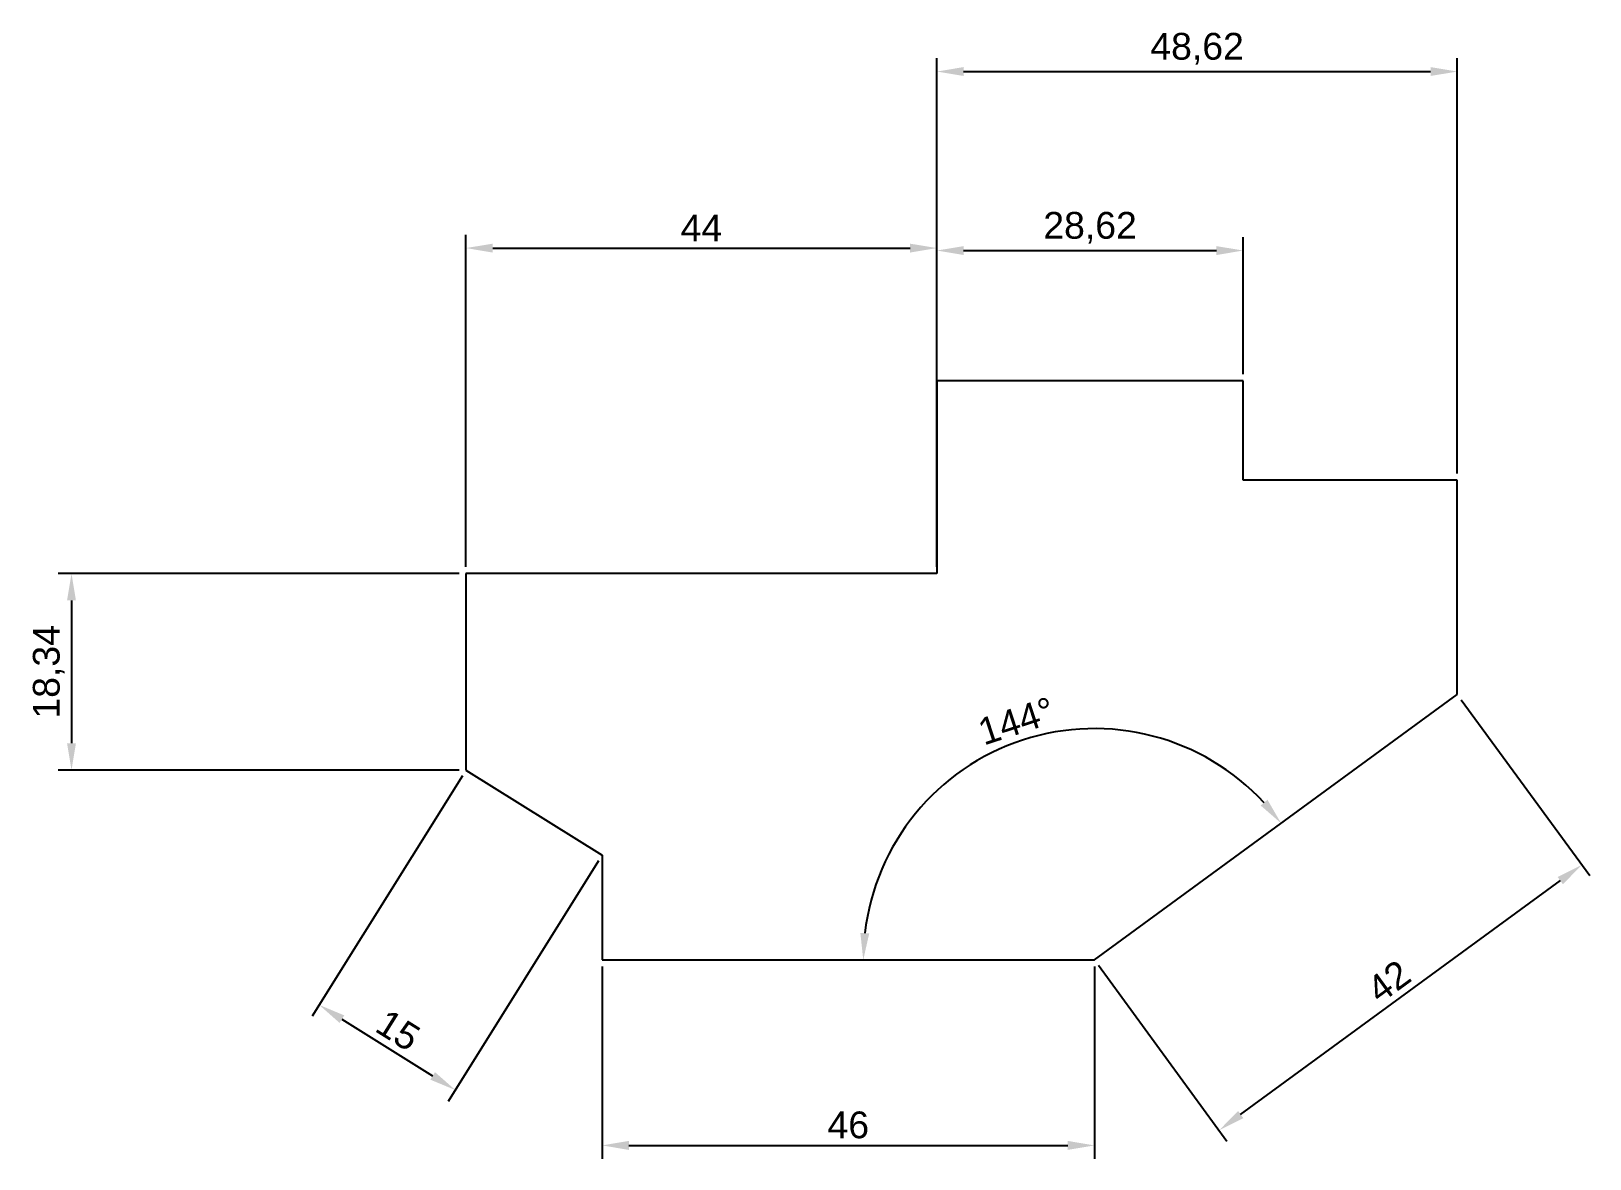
# Model space of a CAD drawing. Header units: millimetres. Extents: x 2779 to 2925, y 1927 to 2032.
import ezdxf

# ---------------------------------------------------------------- set-up
doc = ezdxf.new("R2010")
doc.units = ezdxf.units.MM
doc.styles.get("Standard").update_dxf_attribs({"font": 'arial.ttf'})
doc.dimstyles.new('ISO-25', dxfattribs={"dimtxt": 2.5, "dimasz": 2.5, "dimexe": 1.25, "dimexo": 0.625, "dimtad": 1, "dimtxsty": 'Standard', "dimcen": 2.5, "dimadec": 0, "dimazin": 0, "dimtfac": 1, "dimtmove": 0, "dimatfit": 3, "dimfxl": 1, "dimarcsym": 0})

# ---------------------------------------------------------------- blocks, each defined once
blk = doc.blocks.new('*D2')
at = {"color": 0, "lineweight": -2, "transparency": 16777216}
for p, q in [((2863.89, 2000.43), (2863.89, 2013.22)), ((2892.51, 2000.43), (2892.51, 2013.22)), ((2866.39, 2011.97), (2890.01, 2011.97))]:
    blk.add_line(p, q, dxfattribs=at)
at = {"color": 0, "transparency": 16777216}
for points in [[(2866.39, 2012.38), (2866.39, 2011.55), (2863.89, 2011.97)], [(2890.01, 2012.38), (2890.01, 2011.55), (2892.51, 2011.97)]]:
    blk.add_solid(points, dxfattribs=at)
at = {"layer": 'Defpoints', "color": 0, "transparency": 16777216}
for p in [(2892.51, 2011.97), (2863.89, 1999.8), (2892.51, 1999.8)]:
    blk.add_point(p, dxfattribs=at)
at = {"color": 0, "transparency": 16777216, "insert": (2878.2, 2014.09), "char_height": 2.5, "attachment_point": 5}
blk.add_mtext('28,62', dxfattribs=at)
blk = doc.blocks.new('*D3')
at = {"color": 0, "lineweight": -2, "transparency": 16777216}
blk.add_arc((2878.61, 1945.73), 21.6, 42.8183, 173.3654, dxfattribs=at)
at = {"color": 0, "transparency": 16777216}
for points in [[(2894.78, 1960.68), (2894.14, 1960.15), (2896.05, 1958.49)], [(2857.57, 1948.21), (2856.74, 1948.25), (2857.01, 1945.73)]]:
    blk.add_solid(points, dxfattribs=at)
at = {"layer": 'Defpoints', "color": 0, "transparency": 16777216}
for p in [(2912.51, 1970.53), (2880.82, 1967.22), (2832.61, 1945.73), (2878.61, 1945.73), (2878.61, 1945.73)]:
    blk.add_point(p, dxfattribs=at)
at = {"color": 0, "transparency": 16777216, "insert": (2871.32, 1968.05), "char_height": 2.5, "attachment_point": 5, "rotation": 18.0919}
blk.add_mtext('144°', dxfattribs=at)
blk = doc.blocks.new('*D4')
at = {"color": 0, "lineweight": -2, "transparency": 16777216}
for p, q in [((2819.89, 1982.43), (2819.89, 2013.45)), ((2863.89, 1982.43), (2863.89, 2013.45)), ((2822.39, 2012.2), (2861.39, 2012.2))]:
    blk.add_line(p, q, dxfattribs=at)
at = {"color": 0, "transparency": 16777216}
for points in [[(2822.39, 2012.61), (2822.39, 2011.78), (2819.89, 2012.2)], [(2861.39, 2012.61), (2861.39, 2011.78), (2863.89, 2012.2)]]:
    blk.add_solid(points, dxfattribs=at)
at = {"layer": 'Defpoints', "color": 0, "transparency": 16777216}
for p in [(2863.89, 2012.2), (2819.89, 1981.8), (2863.89, 1981.8)]:
    blk.add_point(p, dxfattribs=at)
at = {"color": 0, "transparency": 16777216, "insert": (2841.89, 2014.07), "char_height": 2.5, "attachment_point": 5}
blk.add_mtext('44', dxfattribs=at)
blk = doc.blocks.new('*D5')
at = {"color": 0, "lineweight": -2, "transparency": 16777216}
for p, q in [((2863.89, 1991.43), (2863.89, 2029.93)), ((2866.39, 2028.68), (2910.01, 2028.68)), ((2912.51, 1991.15), (2912.51, 2029.93))]:
    blk.add_line(p, q, dxfattribs=at)
at = {"color": 0, "transparency": 16777216}
for points in [[(2866.39, 2029.1), (2866.39, 2028.27), (2863.89, 2028.68)], [(2910.01, 2029.1), (2910.01, 2028.27), (2912.51, 2028.68)]]:
    blk.add_solid(points, dxfattribs=at)
at = {"layer": 'Defpoints', "color": 0, "transparency": 16777216}
for p in [(2912.51, 2028.68), (2863.89, 1990.8), (2912.51, 1990.53)]:
    blk.add_point(p, dxfattribs=at)
at = {"color": 0, "transparency": 16777216, "insert": (2888.2, 2030.81), "char_height": 2.5, "attachment_point": 5}
blk.add_mtext('48,62', dxfattribs=at)
blk = doc.blocks.new('*D6')
at = {"color": 0, "lineweight": -2, "transparency": 16777216}
for p, q in [((2819.27, 1981.8), (2781.79, 1981.8)), ((2783.04, 1979.3), (2783.04, 1965.96)), ((2819.27, 1963.46), (2781.79, 1963.46))]:
    blk.add_line(p, q, dxfattribs=at)
at = {"color": 0, "transparency": 16777216}
for points in [[(2782.62, 1979.3), (2783.45, 1979.3), (2783.04, 1981.8)], [(2782.62, 1965.96), (2783.45, 1965.96), (2783.04, 1963.46)]]:
    blk.add_solid(points, dxfattribs=at)
at = {"layer": 'Defpoints', "color": 0, "transparency": 16777216}
for p in [(2819.89, 1981.8), (2783.04, 1963.46), (2819.89, 1963.46)]:
    blk.add_point(p, dxfattribs=at)
at = {"color": 0, "transparency": 16777216, "insert": (2780.91, 1972.63), "char_height": 2.5, "attachment_point": 5, "rotation": 90}
blk.add_mtext('18,34', dxfattribs=at)
blk = doc.blocks.new('*D7')
at = {"color": 0, "lineweight": -2, "transparency": 16777216}
for p, q in [((2832.61, 1945.11), (2832.61, 1927.16)), ((2878.61, 1945.11), (2878.61, 1927.16)), ((2835.11, 1928.41), (2876.11, 1928.41))]:
    blk.add_line(p, q, dxfattribs=at)
at = {"color": 0, "transparency": 16777216}
for points in [[(2835.11, 1928.83), (2835.11, 1927.99), (2832.61, 1928.41)], [(2876.11, 1928.83), (2876.11, 1927.99), (2878.61, 1928.41)]]:
    blk.add_solid(points, dxfattribs=at)
at = {"layer": 'Defpoints', "color": 0, "transparency": 16777216}
for p in [(2832.61, 1945.73), (2878.61, 1945.73), (2878.61, 1928.41)]:
    blk.add_point(p, dxfattribs=at)
at = {"color": 0, "transparency": 16777216, "insert": (2855.61, 1930.31), "char_height": 2.5, "attachment_point": 5}
blk.add_mtext('46', dxfattribs=at)
blk = doc.blocks.new('*D9')
at = {"color": 0, "lineweight": -2, "transparency": 16777216}
for p, q in [((2912.88, 1970.03), (2924.89, 1953.6)), ((2892.27, 1931.29), (2922.14, 1953.14)), ((2878.98, 1945.23), (2890.99, 1928.81))]:
    blk.add_line(p, q, dxfattribs=at)
at = {"color": 0, "transparency": 16777216}
for points in [[(2921.89, 1953.47), (2922.38, 1952.8), (2924.16, 1954.61)], [(2892.03, 1931.63), (2892.52, 1930.96), (2890.26, 1929.82)]]:
    blk.add_solid(points, dxfattribs=at)
at = {"layer": 'Defpoints', "color": 0, "transparency": 16777216}
for p in [(2912.51, 1970.53), (2924.16, 1954.61), (2878.61, 1945.73)]:
    blk.add_point(p, dxfattribs=at)
at = {"color": 0, "transparency": 16777216, "insert": (2906.1, 1943.73), "char_height": 2.5, "attachment_point": 5, "rotation": 36.1837}
blk.add_mtext('42', dxfattribs=at)
blk = doc.blocks.new('*D10')
at = {"color": 0, "lineweight": -2, "transparency": 16777216}
for p, q in [((2819.56, 1962.93), (2805.52, 1940.47)), ((2832.28, 1954.98), (2818.24, 1932.52)), ((2808.3, 1940.2), (2816.78, 1934.9))]:
    blk.add_line(p, q, dxfattribs=at)
at = {"color": 0, "transparency": 16777216}
for points in [[(2808.52, 1940.55), (2808.08, 1939.85), (2806.18, 1941.53)], [(2817, 1935.25), (2816.56, 1934.55), (2818.9, 1933.58)]]:
    blk.add_solid(points, dxfattribs=at)
at = {"layer": 'Defpoints', "color": 0, "transparency": 16777216}
for p in [(2819.89, 1963.46), (2832.61, 1955.51), (2818.9, 1933.58)]:
    blk.add_point(p, dxfattribs=at)
at = {"color": 0, "transparency": 16777216, "insert": (2813.55, 1939.16), "char_height": 2.5, "attachment_point": 5, "rotation": 327.9963}
blk.add_mtext('15', dxfattribs=at)

msp = doc.modelspace()

# ---------------------------------------------------------------- linework, layer by layer
for p, q in [((2892.512, 1999.803), (2863.893, 1999.803)), ((2863.893, 1999.803), (2863.893, 1999.803)), ((2863.893, 1999.803), (2863.893, 1981.803)), ((2892.512, 1990.529), (2892.512, 1999.803)), ((2912.512, 1990.529), (2892.512, 1990.529)), ((2892.512, 1990.529), (2892.512, 1990.529)), ((2912.512, 1970.529), (2912.512, 1990.529)), ((2912.512, 1990.529), (2912.512, 1990.529)), ((2863.893, 1981.803), (2819.893, 1981.803)), ((2819.893, 1981.803), (2819.893, 1981.803)), ((2819.893, 1981.803), (2819.893, 1963.463)), ((2863.893, 1981.803), (2863.893, 1981.803)), ((2878.613, 1945.734), (2912.512, 1970.529)), ((2819.893, 1963.463), (2819.893, 1963.463)), ((2819.893, 1963.463), (2832.613, 1955.514)), ((2832.613, 1955.514), (2832.613, 1955.514)), ((2832.613, 1955.514), (2832.613, 1945.734)), ((2832.613, 1945.734), (2832.613, 1945.734)), ((2832.613, 1945.734), (2878.613, 1945.734)), ((2878.613, 1945.734), (2878.613, 1945.734))]:
    msp.add_line(p, q)

# ---------------------------------------------------------------- dimensions: what is measured, and where the dimension line sits
for base, p1, p2, picture, middle in [((2912.512, 2028.683), (2863.893, 1990.803), (2912.512, 1990.529), '*D5', (2888.202, 2030.81)), ((2863.893, 2012.198), (2819.893, 1981.803), (2863.893, 1981.803), '*D4', (2841.893, 2014.073)), ((2892.512, 2011.966), (2863.893, 1999.803), (2892.512, 1999.803), '*D2', (2878.202, 2014.093)), ((2878.613, 1928.409), (2832.613, 1945.734), (2878.613, 1945.734), '*D7', (2855.613, 1930.311))]:
    dim = msp.add_linear_dim(base=base, p1=p1, p2=p2, dimstyle='ISO-25')
    dim.commit()
    dim.dimension.update_dxf_attribs({"geometry": picture, "text_midpoint": middle})
dim = msp.add_linear_dim(base=(2783.037, 1963.463), p1=(2819.893, 1981.803), p2=(2819.893, 1963.463), angle=90, dimstyle='ISO-25')
dim.commit()
dim.dimension.update_dxf_attribs({"geometry": '*D6', "text_midpoint": (2780.909, 1972.633)})
dim = msp.add_angular_dim_2l(base=(2880.825, 1967.222), line1=((2878.613, 1945.734), (2912.512, 1970.529)), line2=((2832.613, 1945.734), (2878.613, 1945.734)), dimstyle='ISO-25')
dim.commit()
dim.dimension.update_dxf_attribs({"geometry": '*D3', "text_midpoint": (2871.321, 1968.055)})
for p1, p2, distance, picture, middle in [((2878.613, 1945.734), (2912.512, 1970.529), -19.722, '*D9', (2906.096, 1943.731)), ((2819.893, 1963.463), (2832.613, 1955.514), -25.869, '*D10', (2813.551, 1939.164))]:
    dim = msp.add_aligned_dim(p1=p1, p2=p2, distance=distance, dimstyle='ISO-25')
    dim.commit()
    dim.dimension.update_dxf_attribs({"geometry": picture, "text_midpoint": middle})

doc.saveas('drawing.dxf')
